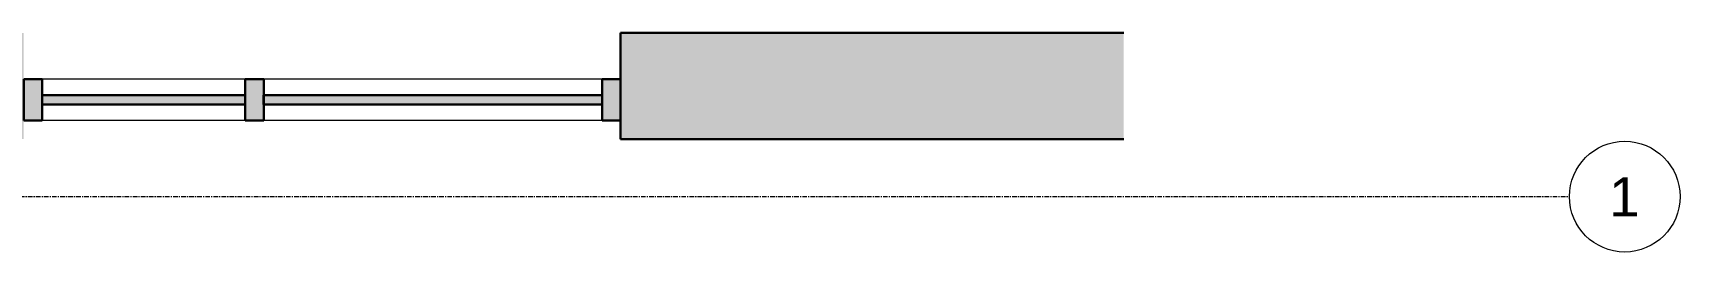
# Model space of a CAD drawing. Header units: inches. Extents: x -610 to 219, y 1022 to 1725.
# Drawn here: x 40.7 to 219.3, y 1656 to 1679.8 of the extents above; entities that cross this region are included whole.
import ezdxf

# ---------------------------------------------------------------- set-up
doc = ezdxf.new("R2010")
doc.units = ezdxf.units.IN
doc.header["$MEASUREMENT"] = 0
doc.linetypes.add('Grid Line 1_2_', pattern=[0.875, 0.5, -0.125, 0.125, -0.125])
for name, color, linetype, lineweight in [('A-GLAZ-CURT', 52, 'Continuous', 18), ('A-GLAZ-CWMG', 51, 'Continuous', 18), ('A-WALL', 113, 'Continuous', 18), ('A-WALL-PATT', 111, 'Continuous', 18), ('S-GRID', 1, 'Continuous', 9), ('S-GRID-IDEN', 1, 'Continuous', 9)]:
    doc.layers.add(name, color=color, linetype=linetype, lineweight=lineweight)
doc.styles.add('Swis721 Lt BT', font='swissl.ttf', dxfattribs={"height": 4.257319})

# ---------------------------------------------------------------- blocks, each defined once
blk = doc.blocks.new('System Panel - Glazed-V1-FIRST FLOOR POWER _ SIGNAL')
at = {"layer": 'A-GLAZ-CURT'}
blk.add_hatch(color=250, dxfattribs=at).paths.add_polyline_path([(11.01, -0.5), (11.01, 0.5), (-11.01, 0.5), (-11.01, -0.5), (1.97, -0.5)], flags=0)
at = {"layer": 'A-GLAZ-CURT', "color": 8, "lineweight": 30}
for p, q in [((11.01, 0.5), (-11.01, 0.5)), ((-11.01, 0.5), (-11.01, -0.5)), ((11.01, -0.5), (11.01, 0.5)), ((-11.01, -0.5), (11.01, -0.5))]:
    blk.add_line(p, q, dxfattribs=at)
blk = doc.blocks.new('System Panel - Glazed-4776495-FIRST FLOOR POWER _ SIGNAL')
at = {"layer": 'A-GLAZ-CURT'}
blk.add_hatch(color=250, dxfattribs=at).paths.add_polyline_path([(18.35, -0.5), (18.35, 0.5), (-18.35, 0.5), (-18.35, -0.5), (-15.15, -0.5)], flags=0)
at = {"layer": 'A-GLAZ-CURT', "color": 8, "lineweight": 30}
for p, q in [((18.35, 0.5), (-18.35, 0.5)), ((-18.35, 0.5), (-18.35, -0.5)), ((18.35, -0.5), (18.35, 0.5)), ((-18.35, -0.5), (18.35, -0.5))]:
    blk.add_line(p, q, dxfattribs=at)
blk = doc.blocks.new('Rectangular Mullion - 2_ x 4_5_ rectangular-4776488-FIRST FLOOR POWER _ SIGNAL')
at = {"layer": 'A-GLAZ-CWMG'}
blk.add_hatch(color=250, dxfattribs=at).paths.add_polyline_path([(-2, 2.25), (-2, -2.25), (0, -2.25), (0, 2.25)], flags=0)
at = {"layer": 'A-GLAZ-CWMG', "color": 8, "lineweight": 30}
for p, q in [((0, 2.25), (-2, 2.25)), ((-2, 2.25), (-2, -2.25)), ((0, -2.25), (0, 2.25)), ((-2, -2.25), (0, -2.25))]:
    blk.add_line(p, q, dxfattribs=at)
blk = doc.blocks.new('Rectangular Mullion - 2_ x 4_5_ rectangular-4776489-FIRST FLOOR POWER _ SIGNAL')
at = {"layer": 'A-GLAZ-CWMG'}
blk.add_hatch(color=250, dxfattribs=at).paths.add_polyline_path([(0, 2.25), (0, -2.25), (-2, -2.25), (-2, 2.25)], flags=0)
at = {"layer": 'A-GLAZ-CWMG', "color": 8, "lineweight": 30}
for p, q in [((-2, 2.25), (0, 2.25)), ((-2, -2.25), (-2, 2.25)), ((0, 2.25), (0, -2.25)), ((0, -2.25), (-2, -2.25))]:
    blk.add_line(p, q, dxfattribs=at)
blk = doc.blocks.new('Rectangular Mullion - 2_ x 4_5_ rectangular-4530477-FIRST FLOOR POWER _ SIGNAL')
at = {"layer": 'A-GLAZ-CWMG', "color": 55}
for p, q in [((-440.28, 1674.79), (-462.31, 1674.79)), ((-440.28, 1670.29), (-462.31, 1670.29))]:
    blk.add_line(p, q, dxfattribs=at)
blk = doc.blocks.new('Rectangular Mullion - 2_ x 4_5_ rectangular-4776485-FIRST FLOOR POWER _ SIGNAL')
at = {"layer": 'A-GLAZ-CWMG'}
blk.add_hatch(color=250, dxfattribs=at).paths.add_polyline_path([(1, 2.25), (1, -2.25), (-1, -2.25), (-1, 2.25)], flags=0)
at = {"layer": 'A-GLAZ-CWMG', "color": 8, "lineweight": 30}
for p, q in [((-1, 2.25), (1, 2.25)), ((-1, -2.25), (-1, 2.25)), ((1, 2.25), (1, -2.25)), ((1, -2.25), (-1, -2.25))]:
    blk.add_line(p, q, dxfattribs=at)
blk = doc.blocks.new('Rectangular Mullion - 2_ x 4_5_ rectangular-4552106-FIRST FLOOR POWER _ SIGNAL')
at = {"layer": 'A-GLAZ-CWMG', "color": 55}
for p, q in [((102.41, 1674.79), (65.72, 1674.79)), ((102.41, 1670.29), (65.72, 1670.29))]:
    blk.add_line(p, q, dxfattribs=at)
blk = doc.blocks.new('Grid - Grid Head - Circle-50561-FIRST FLOOR POWER _ SIGNAL')
at = {"layer": 'S-GRID-IDEN'}
blk.add_circle((0, 0), 0.125, dxfattribs=at)

msp = doc.modelspace()

# ---------------------------------------------------------------- hatches: boundary and pattern name
at = {"layer": 'A-WALL-PATT', "lineweight": 9}
h = msp.add_hatch(color=7, dxfattribs=at)
h.paths.add_polyline_path([(158.99, 1668.29), (158.99, 1679.79), (104.41, 1679.79), (104.41, 1668.29)], flags=0)
h.paths.add_polyline_path([(33.19, 1668.29), (39.69, 1668.29), (39.69, 1679.79), (7.69, 1679.79), (7.69, 1668.29)], flags=0)
h.paths.add_polyline_path([(-114.81, 1668.29), (-56.31, 1668.29), (-56.31, 1679.79), (-152.31, 1679.79), (-152.31, 1668.29), (-133.77, 1668.29)], flags=0)
h.paths.add_polyline_path([(-248.31, 1668.29), (-216.31, 1668.29), (-216.31, 1679.79), (-248.31, 1679.79)], flags=0)
h.paths.add_polyline_path([(-313.93, 1668.29), (-312.31, 1668.29), (-312.31, 1679.79), (-400.31, 1679.79), (-400.31, 1668.29), (-336.45, 1668.29)], flags=0)

# ---------------------------------------------------------------- linework, layer by layer
at = {"layer": 'A-WALL', "color": 8, "lineweight": 30}
for p, q in [((158.99, 1679.79), (104.41, 1679.79)), ((104.41, 1679.79), (104.41, 1668.29)), ((104.41, 1668.29), (158.99, 1668.29))]:
    msp.add_line(p, q, dxfattribs=at)
at = {"layer": 'S-GRID', "linetype": 'Grid Line 1_2_'}
msp.add_line((-609.99, 1662.04), (207.32, 1662.04), dxfattribs=at)

# ---------------------------------------------------------------- block references
at = {"layer": 'A-GLAZ-CURT', "color": 55}
for name, p in [('System Panel - Glazed-V1-FIRST FLOOR POWER _ SIGNAL', (52.7, 1672.54)), ('System Panel - Glazed-4776495-FIRST FLOOR POWER _ SIGNAL', (84.06, 1672.54))]:
    msp.add_blockref(name, p, dxfattribs=at)
at = {"layer": 'A-GLAZ-CWMG', "color": 55, "rotation": 180}
msp.add_blockref('Rectangular Mullion - 2_ x 4_5_ rectangular-4776488-FIRST FLOOR POWER _ SIGNAL', (39.69, 1672.54), dxfattribs=at)
at = {"layer": 'A-GLAZ-CWMG', "color": 55}
for name, p in [('Rectangular Mullion - 2_ x 4_5_ rectangular-4530477-FIRST FLOOR POWER _ SIGNAL', (504, 0)), ('Rectangular Mullion - 2_ x 4_5_ rectangular-4552106-FIRST FLOOR POWER _ SIGNAL', (0, 0))]:
    msp.add_blockref(name, p, dxfattribs=at)
at = {"layer": 'A-GLAZ-CWMG', "color": 55, "extrusion": (0, 0, -1), "rotation": 180}
for name, p in [('Rectangular Mullion - 2_ x 4_5_ rectangular-4776485-FIRST FLOOR POWER _ SIGNAL', (-64.72, 1672.54)), ('Rectangular Mullion - 2_ x 4_5_ rectangular-4776489-FIRST FLOOR POWER _ SIGNAL', (-104.41, 1672.54))]:
    msp.add_blockref(name, p, dxfattribs=at)
at = {"layer": 'S-GRID-IDEN', "xscale": 47.99999999999997, "yscale": 47.99999999999997, "zscale": 47.99999999999997, "rotation": 269.9999999999994}
msp.add_blockref('Grid - Grid Head - Circle-50561-FIRST FLOOR POWER _ SIGNAL', (213.32, 1662.04), dxfattribs=at)

# ---------------------------------------------------------------- next in the draw order: texts
at = {"layer": 'S-GRID-IDEN', "insert": (213.27, 1664.15), "char_height": 4.26, "width": 3.78, "attachment_point": 2, "line_spacing_factor": 1.00667, "style": 'Swis721 Lt BT', "bg_fill": 3, "box_fill_scale": 1.25, "bg_fill_color": 0, "bg_fill_transparency": 0}
msp.add_mtext('1', dxfattribs=at)

doc.saveas('drawing.dxf')
